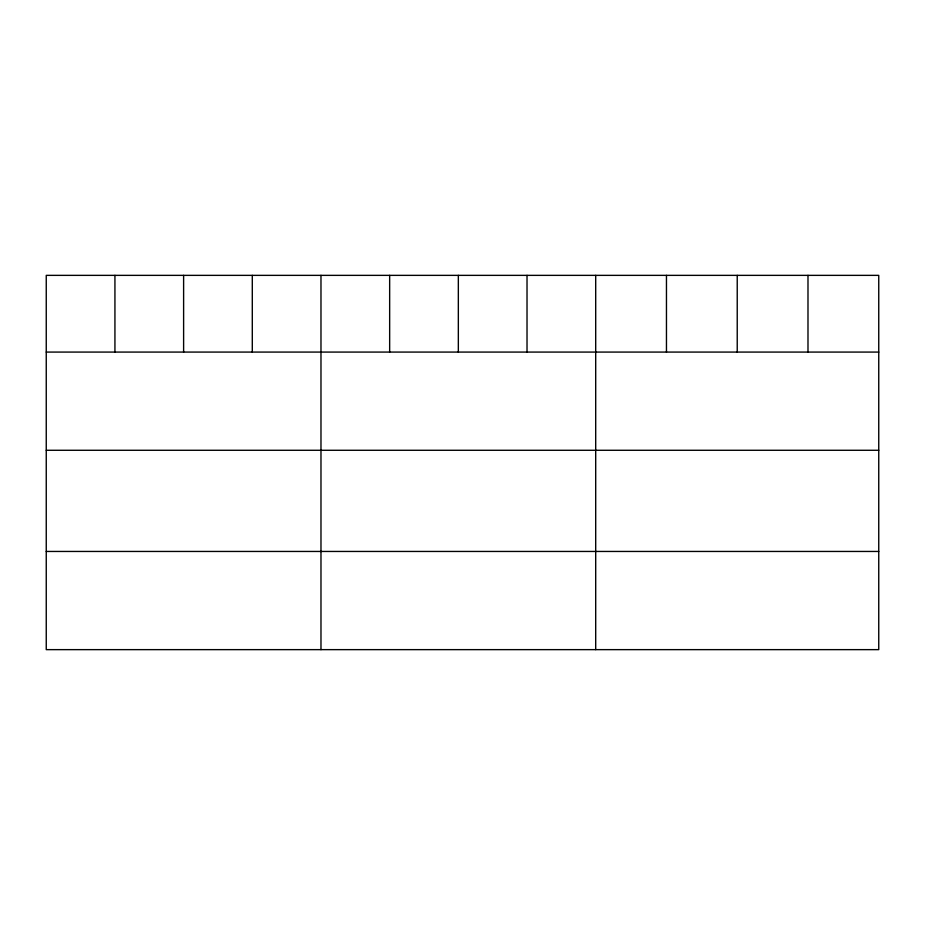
<?xml version="1.0" encoding="UTF-8"?>
<svg xmlns="http://www.w3.org/2000/svg" width="925" height="925" viewBox="0 0 925 925"><rect width="100%" height="100%" fill="white"/><g stroke="black" fill="none" stroke-linecap="round" stroke-linejoin="round"><path stroke-width="1.39" d="M878.75 352.078L878.75 649.639L46.25 649.639L46.25 275.361L878.75 275.361L878.75 352.078L46.25 352.078M46.25 450.278L878.75 450.278M46.25 551.45L878.75 551.45M807.987 275.361L807.987 352.078M737.225 275.361L737.225 352.078M666.462 275.361L666.462 352.078M595.7 275.361L595.7 649.639M527.019 275.361L527.019 352.078M458.337 275.361L458.337 352.078M389.656 275.361L389.656 352.078M320.975 275.361L320.975 649.639M252.294 275.361L252.294 352.078M183.613 275.361L183.613 352.078M114.931 275.361L114.931 352.078"/></g></svg>
